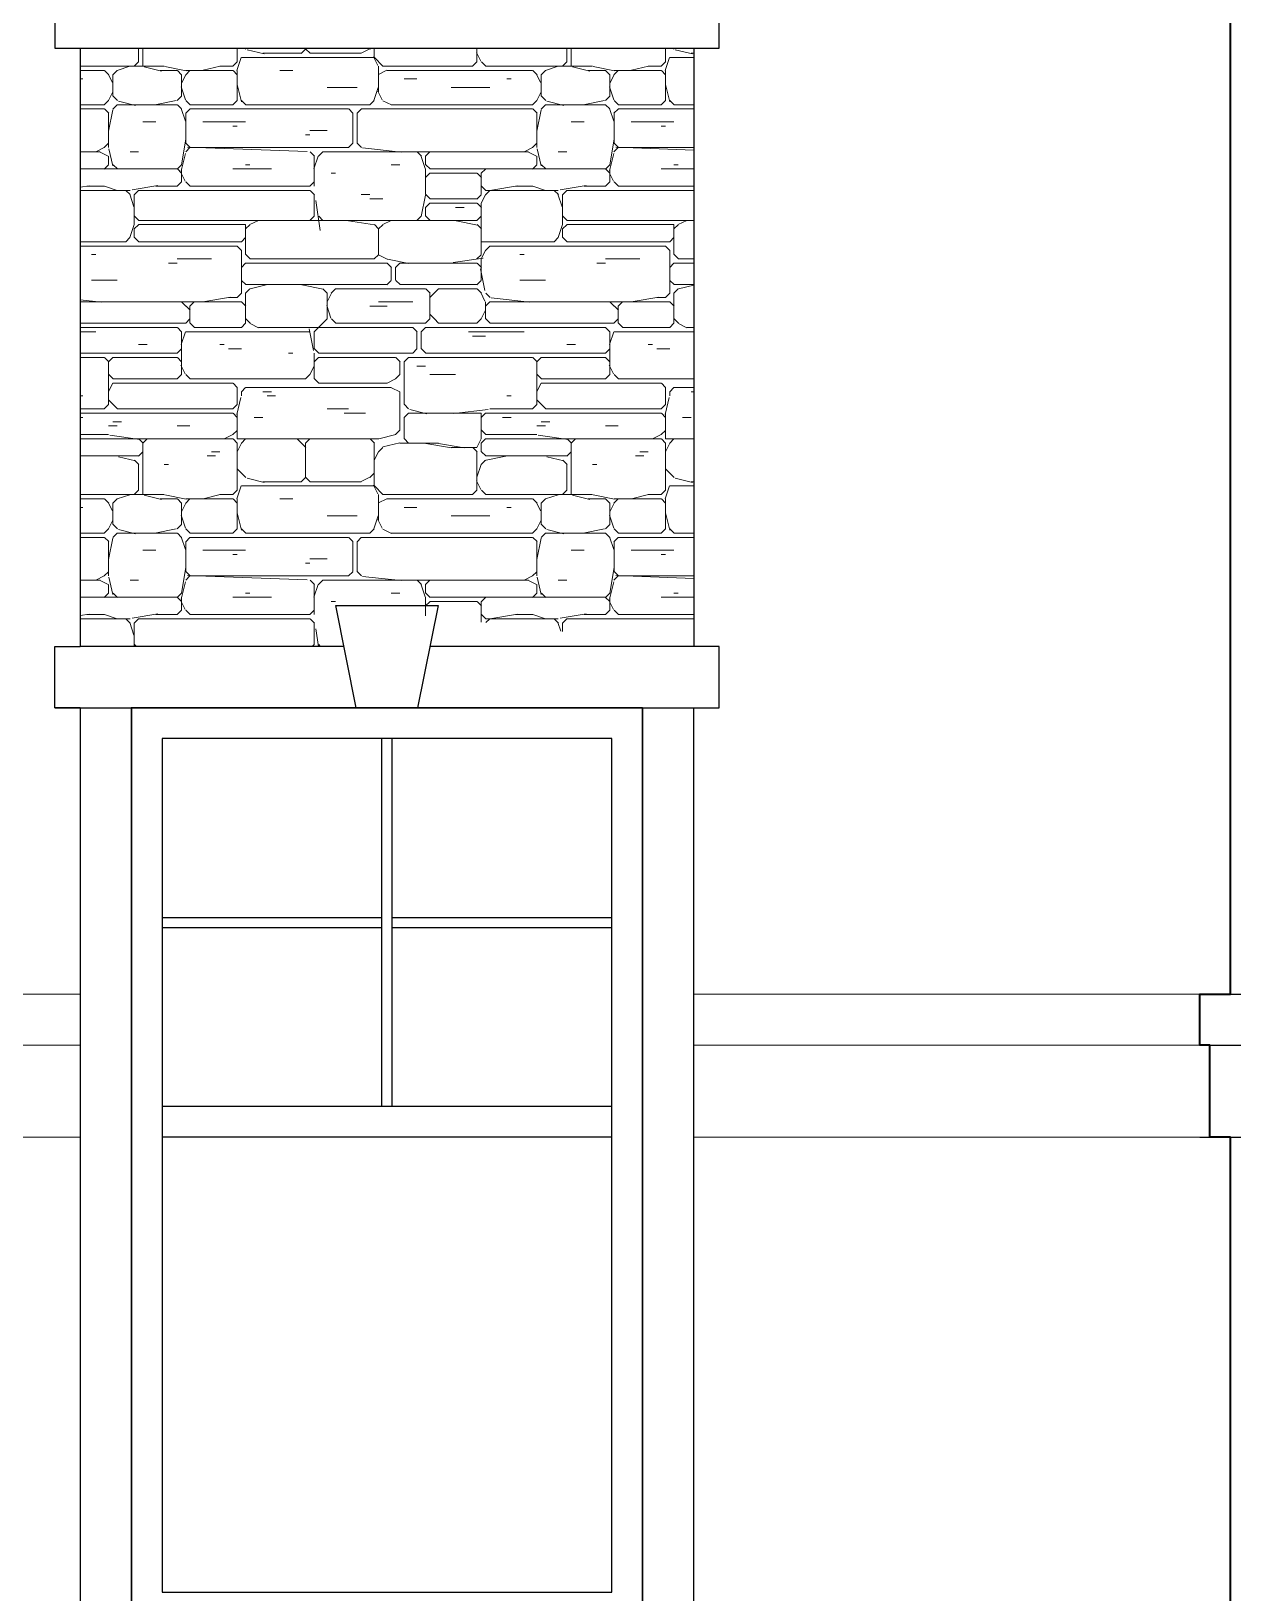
# Model space of a CAD drawing. Extents: x -12289450 to -10763036, y -7834513 to -6150123.
# Drawn here: x -11258750 to -11257433, y -7793881 to -7792170 of the extents above; entities that cross this region are included whole.
import ezdxf

# ---------------------------------------------------------------- set-up
doc = ezdxf.new("R2010")
doc.units = 0
doc.header["$LTSCALE"] = 25
for name, color, linetype, lineweight in [('RAZMER', 7, 'Continuous', 9), ('Двери демонтаж', 15, 'Continuous', 9), ('СТЕНЫ', 5, 'Continuous', 40)]:
    doc.layers.add(name, color=color, linetype=linetype, lineweight=lineweight)

msp = doc.modelspace()

# ---------------------------------------------------------------- hatches: boundary and pattern name
at = {"layer": 'RAZMER', "lineweight": 9, "ltscale": 4}
h = msp.add_hatch(dxfattribs=at)
h.set_pattern_fill('DSLSTN', color=251, scale=168, style=0, pattern_type=2)
h.set_pattern_definition([(180, (-4780689.96, -3836744.3), (-6e-14, -469.224), [103.22928, -365.99472]), (0, (-4781145.1, -3836763.07), (0, 469.224), [60.99912, -408.22488]), (0, (-4781084.1, -3836786.54), (0, 469.224), [32.84568, -436.37832]), (315, (-4781088.8, -3836781.84), (469.22399, -1e-13), [6.635831, -656.947116]), (270, (-4781088.8, -3836777.15), (469.224, -9e-14), [4.69224, -464.53176]), (270, (-4781088.8, -3836767.77), (469.224, -9e-14), [9.38448, -459.83952]), (225, (-4781084.1, -3836763.07), (-7e-14, -469.22399), [6.635831, -656.947116]), (180, (-4780952.7, -3836763.07), (-6e-14, -469.224), [131.38272, -337.84128]), (135, (-4780948.03, -3836767.77), (-469.22399, 4e-14), [6.635831, -656.947116]), (90, (-4780948.03, -3836772.46), (-469.224, 3e-14), [4.69224, -464.53176]), (180, (-4780952.7, -3836495.6), (-6e-14, -469.224), [197.07408, -272.14992]), (180, (-4780994.95, -3836589.46), (-6e-14, -469.224), [89.15256, -380.07144]), (180, (-4780887.03, -3836378.3), (-6e-14, -469.224), [192.38184, -276.84216]), (225, (-4780811.96, -3836631.7), (-7e-14, -469.22399), [6.635831, -656.947116]), (315, (-4780811.96, -3836631.7), (469.22399, -1e-13), [6.635831, -656.947116]), (45, (-4780943.34, -3836462.77), (4e-14, 469.22399), [6.635831, -656.947116]), (0, (-4781079.4, -3836462.77), (0, 469.224), [136.07496, -333.14904]), (135, (-4780797.88, -3836528.46), (-469.22399, 4e-14), [6.635831, -656.947116]), (180, (-4780722.8, -3836528.46), (-6e-14, -469.224), [75.07584, -394.14816]), (225, (-4780877.65, -3836533.15), (-7e-14, -469.22399), [6.635831, -656.947116]), (180, (-4780718.1, -3836533.15), (-6e-14, -469.224), [159.53616, -309.68784]), (0, (-4781116.95, -3836805.3), (0, 469.224), [9.38448, -459.83952]), (0, (-4781060.64, -3836542.54), (0, 469.224), [4.69224, -464.53176]), (0, (-4781145.1, -3836519.1), (0, 469.224), [28.15344, -441.07056]), (0, (-4781159.2, -3836509.7), (0, 469.224), [9.38448, -459.83952]), (0, (-4780741.57, -3836444), (0, 469.224), [18.76896, -450.45504]), (0, (-4780732.2, -3836439.3), (0, 469.224), [37.53792, -431.68608]), (0, (-4781060.64, -3836664.54), (0, 469.224), [4.69224, -464.53176]), (0, (-4781121.64, -3836673.9), (0, 469.224), [42.23016, -426.99384]), (0, (-4781173.26, -3836664.54), (0, 469.224), [14.07672, -455.14728]), (0, (-4780750.96, -3836791.23), (0, 469.224), [9.38448, -459.83952]), (0, (-4780741.57, -3836795.9), (0, 469.224), [14.07672, -455.14728]), (0, (-4780783.8, -3836767.77), (0, 469.224), [4.69224, -464.53176]), (0, (-4780718.1, -3836758.4), (0, 469.224), [9.38448, -459.83952]), (0, (-4781004.34, -3836744.3), (0, 469.224), [9.38448, -459.83952]), (0, (-4780990.26, -3836711.46), (0, 469.224), [14.07672, -455.14728]), (0, (-4780877.65, -3836758.4), (0, 469.224), [4.69224, -464.53176]), (0, (-4780891.7, -3836763.07), (0, 469.224), [42.23016, -426.99384]), (0, (-4780811.96, -3836725.54), (0, 469.224), [4.69224, -464.53176]), (0, (-4780807.26, -3836720.84), (0, 469.224), [18.76896, -450.45504]), (0, (-4780891.7, -3836716.15), (0, 469.224), [4.69224, -464.53176]), (0, (-4780924.57, -3836711.46), (0, 469.224), [46.9224, -422.3016]), (0, (-4780788.5, -3836673.9), (0, 469.224), [32.84568, -436.37832]), (0, (-4780840.1, -3836655.15), (0, 469.224), [14.07672, -455.14728]), (0, (-4780966.8, -3836617.6), (0, 469.224), [4.69224, -464.53176]), (0, (-4780919.9, -3836608.23), (0, 469.224), [9.38448, -459.83952]), (0, (-4780915.2, -3836603.54), (0, 469.224), [9.38448, -459.83952]), (0, (-4781046.57, -3836387.7), (0, 469.224), [4.69224, -464.53176]), (0, (-4781046.57, -3836415.85), (0, 469.224), [28.15344, -441.07056]), (0, (-4780962.1, -3836397.1), (0, 469.224), [9.38448, -459.83952]), (0, (-4780952.7, -3836392.4), (0, 469.224), [37.53792, -431.68608]), (0, (-4780994.95, -3836486.23), (0, 469.224), [9.38448, -459.83952]), (0, (-4781098.2, -3836476.85), (0, 469.224), [14.07672, -455.14728]), (0, (-4781102.87, -3836472.16), (0, 469.224), [60.99912, -408.22488]), (0, (-4780830.72, -3836495.6), (0, 469.224), [4.69224, -464.53176]), (0, (-4780905.8, -3836486.23), (0, 469.224), [4.69224, -464.53176]), (0, (-4780896.4, -3836490.92), (0, 469.224), [14.07672, -455.14728]), (0, (-4780769.73, -3836561.3), (0, 469.224), [23.4612, -445.7628]), (0, (-4780788.5, -3836556.6), (0, 469.224), [23.4612, -445.7628]), (0, (-4780868.26, -3836566), (0, 469.224), [9.38448, -459.83952]), (0, (-4780854.2, -3836542.54), (0, 469.224), [9.38448, -459.83952]), (0, (-4780858.9, -3836537.85), (0, 469.224), [9.38448, -459.83952]), (0, (-4780952.7, -3836575.4), (0, 469.224), [14.07672, -455.14728]), (0, (-4781023.1, -3836570.7), (0, 469.224), [9.38448, -459.83952]), (0, (-4781027.8, -3836575.4), (0, 469.224), [9.38448, -459.83952]), (0, (-4781065.34, -3836566), (0, 469.224), [9.38448, -459.83952]), (270, (-4781088.8, -3836331.4), (469.224, -9e-14), [42.23016, -426.99384]), (243.43495, (-4781084.1, -3836322), (1.7e-05, -469.2239954), [10.492168, -1038.72458]), (251.56505, (-4780999.64, -3836354.85), (-3.8e-06, -469.2239928), [14.838167, -1468.978392]), (270, (-4780999.64, -3836336.1), (469.224, -9e-14), [18.76896, -450.45504]), (288.43495, (-4781004.34, -3836322), (469.224025, -938.4479968), [14.838167, -1468.978392]), (333.43495, (-4781196.72, -3836688), (469.2239954, 1.7e-05), [10.492168, -1038.72458]), (296.56505, (-4781201.41, -3836678.61), (469.224001, -469.22402), [10.492168, -1038.72458]), (270, (-4781201.4, -3836659.84), (469.224, -9e-14), [18.76896, -450.45504]), (206.56505, (-4781192.03, -3836655.15), (-469.22402, -469.224001), [10.492168, -1038.72458]), (26.565051, (-4781196.72, -3836354.85), (469.224012, 469.224009), [10.492168, -1038.72458]), (348.69007, (-4781192.03, -3836392.39), (469.2239957, 2.19e-05), [23.925826, -2368.656528]), (333.43495, (-4781201.41, -3836387.7), (469.2239954, 1.7e-05), [10.492168, -1038.72458]), (270, (-4781201.4, -3836359.54), (469.224, -9e-14), [28.15344, -441.07056]), (225, (-4781196.72, -3836354.85), (-7e-14, -469.22399), [6.635831, -656.947116]), (0, (-4781196.7, -3836650.46), (0, 469.224), [98.53704, -370.68696]), (315, (-4781206.1, -3836641.08), (469.22399, -1e-13), [13.271658, -650.311284]), (270, (-4781206.1, -3836612.9), (469.224, -9e-14), [28.15344, -441.07056]), (243.43495, (-4781201.41, -3836603.54), (1.7e-05, -469.2239954), [10.492168, -1038.72458]), (225, (-4781196.72, -3836598.85), (-7e-14, -469.22399), [6.635831, -656.947116]), (194.03624, (-4781177.95, -3836594.15), (-1407.6720428, -469.22392), [19.346603, -1915.313568]), (0, (-4780994.95, -3836589.46), (0, 469.224), [9.38448, -459.83952]), (0, (-4781121.64, -3836795.9), (0, 469.224), [23.4612, -445.7628]), (0, (-4781145.1, -3836800.6), (0, 469.224), [51.61464, -417.60936]), (45, (-4781145.1, -3836434.62), (4e-14, 469.22399), [13.271658, -650.311284]), (90, (-4781145.1, -3836453.4), (-469.224, 3e-14), [18.76896, -450.45504]), (135, (-4781140.4, -3836458.08), (-469.22399, 4e-14), [6.635831, -656.947116]), (116.56505, (-4781084.1, -3836439.3), (-469.224001, 469.22402), [10.492168, -1038.72458]), (90, (-4781084.1, -3836448.7), (-469.224, 3e-14), [9.38448, -459.83952]), (63.434949, (-4781088.8, -3836458.08), (-9e-06, 469.2239954), [10.492168, -1038.72458]), (288.43495, (-4780788.5, -3836444), (469.224025, -938.4479968), [14.838167, -1468.978392]), (270, (-4780788.5, -3836439.3), (469.224, -9e-14), [4.69224, -464.53176]), (243.43495, (-4780783.8, -3836429.92), (1.7e-05, -469.2239954), [10.492168, -1038.72458]), (251.56505, (-4780732.19, -3836673.92), (-3.8e-06, -469.2239928), [14.838167, -1468.978392]), (270, (-4780732.2, -3836650.46), (469.224, -9e-14), [23.4612, -445.7628]), (296.56505, (-4780736.88, -3836641.08), (469.224001, -469.22402), [10.492168, -1038.72458]), (288.43495, (-4780948.03, -3836673.92), (469.224025, -938.4479968), [14.838167, -1468.978392]), (270, (-4780948.03, -3836669.23), (469.224, -9e-14), [4.69224, -464.53176]), (243.43495, (-4780943.34, -3836659.84), (1.7e-05, -469.2239954), [10.492168, -1038.72458]), (243.43495, (-4781023.1, -3836678.61), (1.7e-05, -469.2239954), [10.492168, -1038.72458]), (270, (-4781023.1, -3836669.23), (469.224, -9e-14), [9.38448, -459.83952]), (296.56505, (-4781027.8, -3836659.84), (469.224001, -469.22402), [10.492168, -1038.72458]), (315, (-4780948.03, -3836439.3), (469.22399, -1e-13), [13.271658, -650.311284]), (63.434949, (-4781027.8, -3836537.85), (-9e-06, 469.2239954), [10.492168, -1038.72458]), (90, (-4781027.8, -3836547.23), (-469.224, 3e-14), [9.38448, -459.83952]), (135, (-4781018.4, -3836556.6), (-469.22399, 4e-14), [13.271658, -650.311284]), (90, (-4780708.73, -3836580.1), (-469.224, 3e-14), [42.23016, -426.99384]), (45, (-4780713.42, -3836584.77), (4e-14, 469.22399), [6.635831, -656.947116]), (270, (-4780736.9, -3836594.15), (469.224, -9e-14), [32.84568, -436.37832]), (270, (-4780811.96, -3836594.15), (469.224, -9e-14), [37.53792, -431.68608]), (108.43495, (-4780680.57, -3836763.07), (-469.224025, 938.4479968), [14.838167, -1468.978392]), (90, (-4780680.57, -3836791.23), (-469.224, 3e-14), [28.15344, -441.07056]), (78.690068, (-4780685.265, -3836814.69), (-5.5e-06, 469.2239957), [23.925826, -2368.656528]), (278.1301, (-4780802.57, -3836781.84), (469.22387533, -2815.34394203), [33.179148, -3284.735664]), (270, (-4780802.57, -3836763.07), (469.224, -9e-14), [18.76896, -450.45504]), (251.56505, (-4780797.88, -3836749), (-3.8e-06, -469.2239928), [14.838167, -1468.978392]), (333.43495, (-4781037.18, -3836744.3), (469.2239954, 1.7e-05), [10.492168, -1038.72458]), (180, (-4781032.5, -3836763.07), (-6e-14, -469.224), [32.84568, -436.37832]), (0, (-4781084.1, -3836561.3), (0, 469.224), [192.38184, -276.84216]), (180, (-4781004.34, -3836786.54), (-6e-14, -469.224), [46.9224, -422.3016]), (189.46232, (-4780976.18, -3836781.84), (-2346.119932, -469.2238967), [28.541784, -2825.636352]), (180, (-4780952.7, -3836781.84), (-6e-14, -469.224), [23.4612, -445.7628]), (0, (-4780990.26, -3836763.07), (0, 469.224), [14.07672, -455.14728]), (0, (-4781055.95, -3836763.07), (0, 469.224), [14.07672, -455.14728]), (180, (-4781135.7, -3836594.15), (-6e-14, -469.224), [42.23016, -426.99384]), (90, (-4781088.8, -3836589.46), (-469.224, 3e-14), [28.15344, -441.07056]), (63.434949, (-4781093.5, -3836598.85), (-9e-06, 469.2239954), [10.492168, -1038.72458]), (0, (-4781107.57, -3836598.85), (0, 469.224), [14.07672, -455.14728]), (350.53768, (-4781135.72, -3836594.15), (469.2239954, 2.03e-05), [28.541784, -2825.636352]), (0, (-4781121.64, -3836598.85), (0, 469.224), [23.4612, -445.7628]), (350.53768, (-4781149.8, -3836594.15), (469.2239954, 2.03e-05), [28.541784, -2825.636352]), (350.53768, (-4780765.03, -3836350.16), (469.2239954, 2.03e-05), [28.541784, -2825.636352]), (0, (-4780863.57, -3836350.16), (0, 469.224), [98.53704, -370.68696]), (26.565051, (-4780872.95, -3836354.85), (469.224012, 469.224009), [10.492168, -1038.72458]), (0, (-4780994.95, -3836354.85), (0, 469.224), [117.306, -351.918]), (0, (-4781018.4, -3836317.3), (0, 469.224), [9.38448, -459.83952]), (341.56505, (-4781032.49, -3836312.62), (469.2239928, -3.8e-06), [14.838167, -1468.978392]), (0, (-4781051.26, -3836312.6), (0, 469.224), [18.76896, -450.45504]), (9.4623222, (-4781079.41, -3836317.31), (2346.119914, 469.2239868), [28.541784, -2825.636352]), (348.69007, (-4781116.95, -3836350.16), (469.2239957, 2.19e-05), [23.925826, -2368.656528]), (0, (-4781187.33, -3836350.16), (0, 469.224), [70.3836, -398.8404]), (8.1301023, (-4781126.335, -3836397.08), (2815.3439232, 469.22398835), [33.179148, -3284.735664]), (0, (-4781168.57, -3836397.1), (0, 469.224), [42.23016, -426.99384]), (281.30993, (-4781088.8, -3836406.46), (469.2239304, -1876.8960738), [23.925826, -2368.656528]), (270, (-4781088.8, -3836392.4), (469.224, -9e-14), [14.07672, -455.14728]), (243.43495, (-4781084.1, -3836383), (1.7e-05, -469.2239954), [10.492168, -1038.72458]), (0, (-4780933.95, -3836373.6), (0, 469.224), [28.15344, -441.07056]), (0, (-4781051.26, -3836373.6), (0, 469.224), [23.4612, -445.7628]), (0, (-4780896.4, -3836434.6), (0, 469.224), [9.38448, -459.83952]), (9.4623222, (-4780924.57, -3836439.31), (2346.119914, 469.2239868), [28.541784, -2825.636352]), (0, (-4781037.2, -3836439.3), (0, 469.224), [112.61376, -356.61024]), (0, (-4781037.2, -3836439.3), (0, 469.224), [32.84568, -436.37832]), (353.65981, (-4781079.413, -3836434.617), (469.2239883, 1.69e-05), [42.49004, -4206.514032]), (180, (-4780722.8, -3836420.54), (-6e-14, -469.224), [154.84392, -314.38008]), (0, (-4780877.65, -3836397.1), (0, 469.224), [154.84392, -314.38008]), (0, (-4780797.9, -3836495.6), (0, 469.224), [103.22928, -365.99472]), (0, (-4780797.9, -3836467.46), (0, 469.224), [103.22928, -365.99472]), (0, (-4780863.57, -3836467.46), (0, 469.224), [65.69136, -403.53264]), (333.43495, (-4780872.95, -3836462.77), (469.2239954, 1.7e-05), [10.492168, -1038.72458]), (348.69007, (-4780816.65, -3836420.54), (469.2239957, 2.19e-05), [23.925826, -2368.656528]), (14.036243, (-4780872.95, -3836425.23), (1407.6720182, 469.2239937), [19.346603, -1915.313568]), (180, (-4781027.8, -3836584.77), (-6e-14, -469.224), [37.53792, -431.68608]), (0, (-4781149.8, -3836467.46), (0, 469.224), [197.07408, -272.14992]), (0, (-4781004.34, -3836500.3), (0, 469.224), [28.15344, -441.07056]), (0, (-4781079.4, -3836556.6), (0, 469.224), [46.9224, -422.3016]), (165.96376, (-4781149.8, -3836561.31), (-469.2239836, -3.41e-05), [19.346603, -1915.313568]), (180, (-4781116.95, -3836561.3), (-6e-14, -469.224), [32.84568, -436.37832]), (187.12502, (-4781079.413, -3836556.615), (-3284.56800684, -469.22421158), [37.83005, -3745.174776]), (0, (-4781168.57, -3836500.3), (0, 469.224), [136.07496, -333.14904]), (0, (-4780994.95, -3836819.4), (0, 469.224), [187.6896, -281.5344]), (0, (-4780849.5, -3836781.84), (0, 469.224), [23.4612, -445.7628]), (0, (-4780994.95, -3836786.54), (0, 469.224), [187.6896, -281.5344]), (296.56505, (-4780948.03, -3836767.77), (469.224001, -469.22402), [10.492168, -1038.72458]), (270, (-4780948.03, -3836763.07), (469.224, -9e-14), [4.69224, -464.53176]), (255.96376, (-4780943.34, -3836744.3), (3.41e-05, -469.2239836), [19.346603, -1915.313568]), (0, (-4780938.65, -3836739.6), (0, 469.224), [173.61288, -295.61112]), (284.03624, (-4780887.03, -3836669.23), (469.22392, -1407.6720428), [19.346603, -1915.313568]), (270, (-4780887.03, -3836655.15), (469.224, -9e-14), [14.07672, -455.14728]), (251.56505, (-4780882.34, -3836641.08), (-3.8e-06, -469.2239928), [14.838167, -1468.978392]), (0, (-4780938.65, -3836697.4), (0, 469.224), [173.61288, -295.61112]), (180, (-4780750.96, -3836636.4), (-6e-14, -469.224), [56.30688, -412.91712]), (206.56505, (-4780741.57, -3836631.7), (-469.22402, -469.224001), [10.492168, -1038.72458]), (315, (-4780887.03, -3836622.3), (469.22399, -1e-13), [6.635831, -656.947116]), (270, (-4780887.03, -3836612.9), (469.224, -9e-14), [9.38448, -459.83952]), (243.43495, (-4780882.34, -3836594.15), (1.7e-05, -469.2239954), [10.492168, -1038.72458]), (135, (-4780811.96, -3836598.85), (-469.22399, 4e-14), [13.271658, -650.311284]), (165.96376, (-4780858.88, -3836636.38), (-469.2239836, -3.41e-05), [19.346603, -1915.313568]), (180, (-4780816.65, -3836636.4), (-6e-14, -469.224), [42.23016, -426.99384]), (0, (-4780882.34, -3836641.08), (0, 469.224), [145.45944, -323.76456]), (26.565051, (-4781041.88, -3836744.3), (469.224012, 469.224009), [10.492168, -1038.72458]), (0, (-4781060.64, -3836744.3), (0, 469.224), [18.76896, -450.45504]), (0, (-4781177.95, -3836744.3), (0, 469.224), [46.9224, -422.3016]), (353.65981, (-4781220.18, -3836739.613), (469.2239883, 1.69e-05), [42.49004, -4206.514032]), (0, (-4781220.2, -3836697.4), (0, 469.224), [187.6896, -281.5344]), (0, (-4781187.33, -3836692.7), (0, 469.224), [154.84392, -314.38008]), (0, (-4781192.03, -3836655.15), (0, 469.224), [159.53616, -309.68784]), (260.53768, (-4780943.34, -3836730.23), (2.03e-05, -469.2239954), [28.541784, -2825.636352]), (270, (-4780943.34, -3836711.46), (469.224, -9e-14), [18.76896, -450.45504]), (288.43495, (-4780948.03, -3836697.38), (469.224025, -938.4479968), [14.838167, -1468.978392]), (284.03624, (-4781027.8, -3836739.61), (469.22392, -1407.6720428), [19.346603, -1915.313568]), (270, (-4781027.8, -3836720.84), (469.224, -9e-14), [18.76896, -450.45504]), (258.69007, (-4781023.11, -3836697.38), (2.19e-05, -469.2239957), [23.925826, -2368.656528]), (45, (-4780952.72, -3836688), (4e-14, 469.22399), [6.635831, -656.947116]), (11.309932, (-4780976.18, -3836692.69), (1876.8960574, 469.223996), [23.925826, -2368.656528]), (0, (-4780999.64, -3836692.7), (0, 469.224), [23.4612, -445.7628]), (345.96376, (-4781018.41, -3836688), (469.2239836, 3.41e-05), [19.346603, -1915.313568]), (198.43495, (-4781004.34, -3836650.46), (-938.4479968, -469.224025), [14.838167, -1468.978392]), (180, (-4780990.26, -3836650.46), (-6e-14, -469.224), [14.07672, -455.14728]), (165.96376, (-4780971.49, -3836655.15), (-469.2239836, -3.41e-05), [19.346603, -1915.313568]), (180, (-4780952.7, -3836655.15), (-6e-14, -469.224), [18.76896, -450.45504]), (0, (-4781004.34, -3836650.46), (0, 469.224), [4.69224, -464.53176]), (0, (-4781084.1, -3836650.46), (0, 469.224), [84.46032, -384.76368]), (345.96376, (-4781018.41, -3836608.23), (469.2239836, 3.41e-05), [19.346603, -1915.313568]), (0, (-4781060.64, -3836608.23), (0, 469.224), [42.23016, -426.99384]), (11.309932, (-4781084.105, -3836612.92), (1876.8960574, 469.223996), [23.925826, -2368.656528]), (296.56505, (-4781093.5, -3836636.38), (469.224001, -469.22402), [10.492168, -1038.72458]), (270, (-4781093.5, -3836631.7), (469.224, -9e-14), [4.69224, -464.53176]), (251.56505, (-4781088.8, -3836617.61), (-3.8e-06, -469.2239928), [14.838167, -1468.978392]), (270, (-4780990.26, -3836594.15), (469.224, -9e-14), [56.30688, -412.91712]), (351.8699, (-4781027.8, -3836584.77), (469.22399433, 2.213e-05), [33.179148, -3284.735664]), (0, (-4781051.26, -3836584.77), (0, 469.224), [23.4612, -445.7628]), (0, (-4780905.8, -3836650.46), (0, 469.224), [14.07672, -455.14728]), (14.036243, (-4780924.57, -3836655.15), (1407.6720182, 469.2239937), [19.346603, -1915.313568]), (0, (-4780943.34, -3836655.15), (0, 469.224), [18.76896, -450.45504]), (348.69007, (-4780966.8, -3836650.46), (469.2239957, 2.19e-05), [23.925826, -2368.656528]), (0, (-4780990.26, -3836650.46), (0, 469.224), [23.4612, -445.7628]), (180, (-4780891.7, -3836589.46), (-6e-14, -469.224), [93.8448, -375.3792]), (14.036243, (-4780732.19, -3836589.46), (1407.6720182, 469.2239937), [19.346603, -1915.313568]), (0, (-4780849.5, -3836589.46), (0, 469.224), [117.306, -351.918]), (243.43495, (-4780802.57, -3836509.7), (1.7e-05, -469.2239954), [10.492168, -1038.72458]), (270, (-4780802.57, -3836495.6), (469.224, -9e-14), [14.07672, -455.14728]), (281.30993, (-4780807.26, -3836472.155), (469.2239304, -1876.8960738), [23.925826, -2368.656528]), (296.56505, (-4780948.03, -3836509.7), (469.224001, -469.22402), [10.492168, -1038.72458]), (270, (-4780948.03, -3836486.23), (469.224, -9e-14), [23.4612, -445.7628]), (251.56505, (-4780943.34, -3836472.16), (-3.8e-06, -469.2239928), [14.838167, -1468.978392]), (0, (-4780943.34, -3836472.16), (0, 469.224), [136.07496, -333.14904]), (0, (-4780938.65, -3836523.77), (0, 469.224), [126.69048, -342.53352]), (26.565051, (-4780722.8, -3836528.46), (469.224012, 469.224009), [10.492168, -1038.72458]), (333.43495, (-4780718.1, -3836533.15), (469.2239954, 1.7e-05), [10.492168, -1038.72458]), (90, (-4780882.34, -3836542.54), (-469.224, 3e-14), [4.69224, -464.53176]), (75.963757, (-4780887.03, -3836561.31), (-9.5e-06, 469.2239836), [19.346603, -1915.313568]), (90, (-4780887.03, -3836589.46), (-469.224, 3e-14), [28.15344, -441.07056]), (0, (-4781023.1, -3836528.46), (0, 469.224), [131.38272, -337.84128]), (0, (-4781004.34, -3836523.77), (0, 469.224), [23.4612, -445.7628]), (180, (-4780952.7, -3836523.77), (-6e-14, -469.224), [70.3836, -398.8404]), (225, (-4780948.03, -3836519.08), (-7e-14, -469.22399), [6.635831, -656.947116]), (270, (-4780948.03, -3836505), (469.224, -9e-14), [14.07672, -455.14728]), (315, (-4780952.72, -3836500.3), (469.22399, -1e-13), [6.635831, -656.947116]), (0, (-4781023.1, -3836500.3), (0, 469.224), [70.3836, -398.8404]), (45, (-4781027.8, -3836505), (4e-14, 469.22399), [6.635831, -656.947116]), (90, (-4781027.8, -3836519.1), (-469.224, 3e-14), [14.07672, -455.14728]), (135, (-4781023.1, -3836523.77), (-469.22399, 4e-14), [6.635831, -656.947116]), (26.565051, (-4780901.1, -3836589.46), (469.224012, 469.224009), [10.492168, -1038.72458]), (0, (-4780924.57, -3836589.46), (0, 469.224), [23.4612, -445.7628]), (0, (-4781084.1, -3836584.77), (0, 469.224), [18.76896, -450.45504]), (180, (-4780891.7, -3836556.6), (-6e-14, -469.224), [126.69048, -342.53352]), (180, (-4780713.4, -3836500.3), (-6e-14, -469.224), [84.46032, -384.76368]), (225, (-4780948.03, -3836777.15), (-7e-14, -469.22399), [6.635831, -656.947116]), (45, (-4781093.5, -3836795.92), (4e-14, 469.22399), [6.635831, -656.947116]), (315, (-4781093.5, -3836767.77), (469.22399, -1e-13), [6.635831, -656.947116]), (45, (-4781149.8, -3836772.46), (4e-14, 469.22399), [6.635831, -656.947116]), (315, (-4781149.8, -3836791.23), (469.22399, -1e-13), [6.635831, -656.947116]), (45, (-4781149.8, -3836805.3), (4e-14, 469.22399), [6.635831, -656.947116]), (315, (-4781149.8, -3836814.7), (469.22399, -1e-13), [6.635831, -656.947116]), (225, (-4781088.8, -3836814.7), (-7e-14, -469.22399), [6.635831, -656.947116]), (315, (-4781093.5, -3836800.6), (469.22399, -1e-13), [6.635831, -656.947116]), (315, (-4780999.64, -3836814.7), (469.22399, -1e-13), [6.635831, -656.947116]), (45, (-4780999.64, -3836791.23), (4e-14, 469.22399), [6.635831, -656.947116]), (225, (-4780685.26, -3836814.7), (-7e-14, -469.22399), [6.635831, -656.947116]), (315, (-4780689.96, -3836744.3), (469.22399, -1e-13), [6.635831, -656.947116]), (45, (-4780797.88, -3836749), (4e-14, 469.22399), [6.635831, -656.947116]), (315, (-4780797.88, -3836814.7), (469.22399, -1e-13), [6.635831, -656.947116]), (225, (-4780802.57, -3836814.7), (-7e-14, -469.22399), [6.635831, -656.947116]), (315, (-4780807.26, -3836786.54), (469.22399, -1e-13), [6.635831, -656.947116]), (225, (-4780802.57, -3836777.15), (-7e-14, -469.22399), [6.635831, -656.947116]), (315, (-4780807.26, -3836744.3), (469.22399, -1e-13), [6.635831, -656.947116]), (315, (-4780943.34, -3836777.15), (469.22399, -1e-13), [6.635831, -656.947116]), (45, (-4780943.34, -3836744.3), (4e-14, 469.22399), [6.635831, -656.947116]), (45, (-4780952.72, -3836763.07), (4e-14, 469.22399), [6.635831, -656.947116]), (315, (-4781023.1, -3836758.38), (469.22399, -1e-13), [6.635831, -656.947116]), (225, (-4781027.8, -3836758.38), (-7e-14, -469.22399), [6.635831, -656.947116]), (315, (-4781149.8, -3836758.38), (469.22399, -1e-13), [6.635831, -656.947116]), (45, (-4781149.8, -3836749), (4e-14, 469.22399), [6.635831, -656.947116]), (135, (-4780938.65, -3836739.6), (-469.22399, 4e-14), [6.635831, -656.947116]), (225, (-4780760.34, -3836734.92), (-7e-14, -469.22399), [6.635831, -656.947116]), (315, (-4780765.03, -3836697.38), (469.22399, -1e-13), [6.635831, -656.947116]), (45, (-4780943.34, -3836702.07), (4e-14, 469.22399), [6.635831, -656.947116]), (315, (-4780952.72, -3836692.7), (469.22399, -1e-13), [6.635831, -656.947116]), (315, (-4780952.72, -3836655.15), (469.22399, -1e-13), [6.635831, -656.947116]), (45, (-4781023.1, -3836659.84), (4e-14, 469.22399), [6.635831, -656.947116]), (315, (-4781023.1, -3836683.3), (469.22399, -1e-13), [6.635831, -656.947116]), (45, (-4781023.1, -3836697.38), (4e-14, 469.22399), [6.635831, -656.947116]), (225, (-4781027.8, -3836734.92), (-7e-14, -469.22399), [6.635831, -656.947116]), (315, (-4781224.87, -3836734.92), (469.22399, -1e-13), [6.635831, -656.947116]), (225, (-4781220.18, -3836697.38), (-7e-14, -469.22399), [6.635831, -656.947116]), (315, (-4781032.5, -3836697.38), (469.22399, -1e-13), [6.635831, -656.947116]), (225, (-4781027.8, -3836688), (-7e-14, -469.22399), [6.635831, -656.947116]), (315, (-4781032.5, -3836655.15), (469.22399, -1e-13), [6.635831, -656.947116]), (225, (-4781093.5, -3836645.77), (-7e-14, -469.22399), [6.635831, -656.947116]), (315, (-4781098.18, -3836598.85), (469.22399, -1e-13), [6.635831, -656.947116]), (45, (-4781173.26, -3836566), (4e-14, 469.22399), [6.635831, -656.947116]), (315, (-4781173.26, -3836589.46), (469.22399, -1e-13), [6.635831, -656.947116]), (45, (-4780990.26, -3836594.15), (4e-14, 469.22399), [6.635831, -656.947116]), (45, (-4780999.64, -3836650.46), (4e-14, 469.22399), [6.635831, -656.947116]), (315, (-4781088.8, -3836645.77), (469.22399, -1e-13), [6.635831, -656.947116]), (45, (-4781088.8, -3836617.6), (4e-14, 469.22399), [6.635831, -656.947116]), (315, (-4780999.64, -3836612.92), (469.22399, -1e-13), [6.635831, -656.947116]), (225, (-4780990.26, -3836603.54), (-7e-14, -469.22399), [6.635831, -656.947116]), (315, (-4780994.95, -3836589.46), (469.22399, -1e-13), [6.635831, -656.947116]), (315, (-4781088.8, -3836603.54), (469.22399, -1e-13), [6.635831, -656.947116]), (45, (-4781088.8, -3836594.15), (4e-14, 469.22399), [6.635831, -656.947116]), (315, (-4781088.8, -3836580.08), (469.22399, -1e-13), [6.635831, -656.947116]), (45, (-4781088.8, -3836566), (4e-14, 469.22399), [6.635831, -656.947116]), (315, (-4780891.72, -3836561.3), (469.22399, -1e-13), [6.635831, -656.947116]), (225, (-4780887.03, -3836580.08), (-7e-14, -469.22399), [6.635831, -656.947116]), (315, (-4780891.72, -3836589.46), (469.22399, -1e-13), [6.635831, -656.947116]), (45, (-4780891.72, -3836650.46), (4e-14, 469.22399), [6.635831, -656.947116]), (45, (-4780891.72, -3836692.7), (4e-14, 469.22399), [6.635831, -656.947116]), (315, (-4780943.34, -3836688), (469.22399, -1e-13), [6.635831, -656.947116]), (45, (-4780943.34, -3836659.84), (4e-14, 469.22399), [6.635831, -656.947116]), (315, (-4780891.72, -3836655.15), (469.22399, -1e-13), [6.635831, -656.947116]), (135, (-4780877.65, -3836692.7), (-469.22399, 4e-14), [6.635831, -656.947116]), (225, (-4780736.88, -3836688), (-7e-14, -469.22399), [6.635831, -656.947116]), (315, (-4780882.34, -3836627), (469.22399, -1e-13), [6.635831, -656.947116]), (45, (-4780882.34, -3836594.15), (4e-14, 469.22399), [6.635831, -656.947116]), (45, (-4780741.57, -3836631.7), (4e-14, 469.22399), [6.635831, -656.947116]), (45, (-4780811.96, -3836594.15), (4e-14, 469.22399), [6.635831, -656.947116]), (315, (-4780741.57, -3836589.46), (469.22399, -1e-13), [6.635831, -656.947116]), (135, (-4780708.73, -3836505), (-469.22399, 4e-14), [6.635831, -656.947116]), (45, (-4780713.42, -3836523.77), (4e-14, 469.22399), [6.635831, -656.947116]), (225, (-4780887.03, -3836551.92), (-7e-14, -469.22399), [6.635831, -656.947116]), (315, (-4780891.72, -3836528.46), (469.22399, -1e-13), [6.635831, -656.947116]), (135, (-4780689.96, -3836472.16), (-469.22399, 4e-14), [6.635831, -656.947116]), (45, (-4780694.65, -3836495.6), (4e-14, 469.22399), [6.635831, -656.947116]), (315, (-4780802.57, -3836490.92), (469.22399, -1e-13), [6.635831, -656.947116]), (45, (-4780802.57, -3836472.16), (4e-14, 469.22399), [6.635831, -656.947116]), (45, (-4780802.57, -3836505), (4e-14, 469.22399), [6.635831, -656.947116]), (225, (-4780807.26, -3836519.08), (-7e-14, -469.22399), [6.635831, -656.947116]), (315, (-4780943.34, -3836519.08), (469.22399, -1e-13), [6.635831, -656.947116]), (225, (-4781027.8, -3836551.92), (-7e-14, -469.22399), [6.635831, -656.947116]), (315, (-4781173.26, -3836551.92), (469.22399, -1e-13), [6.635831, -656.947116]), (45, (-4781173.26, -3836505), (4e-14, 469.22399), [6.635831, -656.947116]), (315, (-4781032.5, -3836500.3), (469.22399, -1e-13), [6.635831, -656.947116]), (225, (-4780948.03, -3836490.92), (-7e-14, -469.22399), [6.635831, -656.947116]), (315, (-4780952.72, -3836467.46), (469.22399, -1e-13), [6.635831, -656.947116]), (315, (-4781154.5, -3836490.92), (469.22399, -1e-13), [6.635831, -656.947116]), (225, (-4781149.8, -3836467.46), (-7e-14, -469.22399), [6.635831, -656.947116]), (315, (-4781182.64, -3836415.85), (469.22399, -1e-13), [6.635831, -656.947116]), (45, (-4781182.64, -3836401.77), (4e-14, 469.22399), [6.635831, -656.947116]), (315, (-4781093.5, -3836354.85), (469.22399, -1e-13), [6.635831, -656.947116]), (225, (-4781088.8, -3836387.7), (-7e-14, -469.22399), [6.635831, -656.947116]), (315, (-4781093.5, -3836397.08), (469.22399, -1e-13), [6.635831, -656.947116]), (225, (-4781088.8, -3836415.85), (-7e-14, -469.22399), [6.635831, -656.947116]), (315, (-4781140.4, -3836458.08), (469.22399, -1e-13), [6.635831, -656.947116]), (225, (-4781088.8, -3836458.08), (-7e-14, -469.22399), [6.635831, -656.947116]), (315, (-4781093.5, -3836425.23), (469.22399, -1e-13), [6.635831, -656.947116]), (315, (-4781084.1, -3836458.08), (469.22399, -1e-13), [6.635831, -656.947116]), (45, (-4781084.1, -3836444), (4e-14, 469.22399), [6.635831, -656.947116]), (315, (-4780948.03, -3836439.3), (469.22399, -1e-13), [6.635831, -656.947116]), (315, (-4780938.65, -3836462.77), (469.22399, -1e-13), [6.635831, -656.947116]), (45, (-4780938.65, -3836444), (4e-14, 469.22399), [6.635831, -656.947116]), (225, (-4780877.65, -3836462.77), (-7e-14, -469.22399), [6.635831, -656.947116]), (315, (-4780882.34, -3836439.3), (469.22399, -1e-13), [6.635831, -656.947116]), (315, (-4780877.65, -3836458.08), (469.22399, -1e-13), [6.635831, -656.947116]), (225, (-4780788.5, -3836458.08), (-7e-14, -469.22399), [13.271658, -650.311284]), (315, (-4780783.8, -3836458.08), (469.22399, -1e-13), [6.635831, -656.947116]), (225, (-4780675.88, -3836458.08), (-7e-14, -469.22399), [6.635831, -656.947116]), (315, (-4780680.57, -3836425.23), (469.22399, -1e-13), [6.635831, -656.947116]), (45, (-4780783.8, -3836429.92), (4e-14, 469.22399), [6.635831, -656.947116]), (315, (-4780793.2, -3836425.23), (469.22399, -1e-13), [6.635831, -656.947116]), (45, (-4780877.65, -3836429.92), (4e-14, 469.22399), [6.635831, -656.947116]), (45, (-4780887.03, -3836434.62), (4e-14, 469.22399), [6.635831, -656.947116]), (315, (-4781084.1, -3836429.92), (469.22399, -1e-13), [6.635831, -656.947116]), (225, (-4781079.4, -3836378.3), (-7e-14, -469.22399), [6.635831, -656.947116]), (315, (-4780887.03, -3836378.3), (469.22399, -1e-13), [6.635831, -656.947116]), (225, (-4780877.65, -3836368.93), (-7e-14, -469.22399), [6.635831, -656.947116]), (315, (-4780999.64, -3836368.93), (469.22399, -1e-13), [6.635831, -656.947116]), (45, (-4780999.64, -3836359.54), (4e-14, 469.22399), [6.635831, -656.947116]), (45, (-4781009.03, -3836373.62), (4e-14, 469.22399), [6.635831, -656.947116]), (45, (-4781084.1, -3836322), (4e-14, 469.22399), [6.635831, -656.947116]), (315, (-4781009.03, -3836317.3), (469.22399, -1e-13), [6.635831, -656.947116]), (45, (-4780722.8, -3836420.54), (4e-14, 469.22399), [6.635831, -656.947116]), (315, (-4780882.34, -3836415.85), (469.22399, -1e-13), [6.635831, -656.947116]), (225, (-4780877.65, -3836397.08), (-7e-14, -469.22399), [6.635831, -656.947116]), (315, (-4780722.8, -3836397.08), (469.22399, -1e-13), [6.635831, -656.947116]), (45, (-4780736.88, -3836392.4), (4e-14, 469.22399), [6.635831, -656.947116]), (315, (-4780877.65, -3836387.7), (469.22399, -1e-13), [6.635831, -656.947116]), (45, (-4780877.65, -3836359.54), (4e-14, 469.22399), [6.635831, -656.947116]), (315, (-4780736.88, -3836354.85), (469.22399, -1e-13), [6.635831, -656.947116]), (270, (-4781224.87, -3836702.07), (469.224, -9e-14), [32.84568, -436.37832]), (270, (-4781088.8, -3836364.23), (469.224, -9e-14), [23.4612, -445.7628]), (270, (-4780882.34, -3836383), (469.224, -9e-14), [46.9224, -422.3016]), (270, (-4780877.65, -3836429.92), (469.224, -9e-14), [32.84568, -436.37832]), (90, (-4780788.5, -3836458.1), (-469.224, 3e-14), [28.15344, -441.07056]), (0, (-4781079.4, -3836439.3), (0, 469.224), [131.38272, -337.84128]), (90, (-4781084.1, -3836458.1), (-469.224, 3e-14), [14.07672, -455.14728]), (0, (-4780933.95, -3836439.3), (0, 469.224), [51.61464, -417.60936]), (270, (-4780877.65, -3836444), (469.224, -9e-14), [14.07672, -455.14728]), (90, (-4780938.65, -3836462.77), (-469.224, 3e-14), [18.76896, -450.45504]), (270, (-4781027.8, -3836505), (469.224, -9e-14), [46.9224, -422.3016]), (270, (-4781173.26, -3836505), (469.224, -9e-14), [46.9224, -422.3016]), (270, (-4781154.5, -3836472.16), (469.224, -9e-14), [18.76896, -450.45504]), (90, (-4780708.73, -3836519.1), (-469.224, 3e-14), [14.07672, -455.14728]), (270, (-4780802.57, -3836505), (469.224, -9e-14), [18.76896, -450.45504]), (90, (-4780689.96, -3836490.92), (-469.224, 3e-14), [18.76896, -450.45504]), (0, (-4780779.1, -3836425.23), (0, 469.224), [93.8448, -375.3792]), (270, (-4780675.9, -3836429.92), (469.224, -9e-14), [28.15344, -441.07056]), (0, (-4781135.7, -3836462.77), (0, 469.224), [42.23016, -426.99384]), (270, (-4781182.64, -3836401.77), (469.224, -9e-14), [14.07672, -455.14728]), (270, (-4780882.34, -3836401.77), (469.224, -9e-14), [14.07672, -455.14728]), (0, (-4780933.95, -3836467.46), (0, 469.224), [51.61464, -417.60936]), (180, (-4781093.5, -3836425.23), (-6e-14, -469.224), [42.23016, -426.99384]), (180, (-4780680.57, -3836425.23), (-6e-14, -469.224), [4.69224, -464.53176]), (180, (-4780680.57, -3836462.77), (-6e-14, -469.224), [4.69224, -464.53176]), (0, (-4781154.5, -3836420.54), (0, 469.224), [60.99912, -408.22488]), (90, (-4781088.8, -3836415.85), (-469.224, 3e-14), [14.07672, -455.14728]), (180, (-4781093.5, -3836397.1), (-6e-14, -469.224), [60.99912, -408.22488]), (270, (-4780948.03, -3836472.16), (469.224, -9e-14), [18.76896, -450.45504]), (270, (-4780718.1, -3836401.77), (469.224, -9e-14), [14.07672, -455.14728]), (0, (-4781177.95, -3836397.1), (0, 469.224), [23.4612, -445.7628]), (0, (-4781177.95, -3836420.54), (0, 469.224), [23.4612, -445.7628]), (0, (-4780779.1, -3836462.77), (0, 469.224), [93.8448, -375.3792]), (270, (-4780802.57, -3836472.16), (469.224, -9e-14), [18.76896, -450.45504]), (90, (-4780887.03, -3836580.1), (-469.224, 3e-14), [14.07672, -455.14728]), (180, (-4781088.8, -3836561.3), (-6e-14, -469.224), [65.69136, -403.53264]), (270, (-4780887.03, -3836533.15), (469.224, -9e-14), [18.76896, -450.45504]), (270, (-4781093.5, -3836603.54), (469.224, -9e-14), [42.23016, -426.99384]), (180, (-4781098.2, -3836650.46), (-6e-14, -469.224), [56.30688, -412.91712]), (270, (-4781027.8, -3836702.07), (469.224, -9e-14), [32.84568, -436.37832]), (0, (-4781088.8, -3836373.6), (0, 469.224), [79.76808, -389.45592]), (270, (-4781149.8, -3836772.46), (469.224, -9e-14), [18.76896, -450.45504]), (0, (-4781145.1, -3836819.4), (0, 469.224), [51.61464, -417.60936]), (90, (-4781088.8, -3836814.7), (-469.224, 3e-14), [9.38448, -459.83952]), (180, (-4781093.5, -3836767.77), (-6e-14, -469.224), [51.61464, -417.60936]), (270, (-4780999.64, -3836364.23), (469.224, -9e-14), [4.69224, -464.53176]), (0, (-4780994.95, -3836373.6), (0, 469.224), [112.61376, -356.61024]), (90, (-4780877.65, -3836368.93), (-469.224, 3e-14), [4.69224, -464.53176]), (90, (-4780999.64, -3836364.23), (-469.224, 3e-14), [4.69224, -464.53176]), (270, (-4780877.65, -3836354.85), (469.224, -9e-14), [9.38448, -459.83952]), (270, (-4780877.65, -3836364.23), (469.224, -9e-14), [23.4612, -445.7628]), (0, (-4780872.95, -3836392.4), (0, 469.224), [136.07496, -333.14904]), (90, (-4780732.2, -3836387.7), (-469.224, 3e-14), [23.4612, -445.7628]), (90, (-4780877.65, -3836364.23), (-469.224, 3e-14), [4.69224, -464.53176]), (270, (-4780732.2, -3836359.54), (469.224, -9e-14), [4.69224, -464.53176]), (0, (-4780793.2, -3836819.4), (0, 469.224), [103.22928, -365.99472]), (90, (-4781088.8, -3836364.23), (-469.224, 3e-14), [4.69224, -464.53176]), (0, (-4781145.1, -3836795.9), (0, 469.224), [51.61464, -417.60936]), (270, (-4781149.8, -3836805.3), (469.224, -9e-14), [9.38448, -459.83952]), (90, (-4781088.8, -3836791.23), (-469.224, 3e-14), [18.76896, -450.45504]), (270, (-4780999.64, -3836791.23), (469.224, -9e-14), [23.4612, -445.7628]), (90, (-4780802.57, -3836814.7), (-469.224, 3e-14), [23.4612, -445.7628]), (270, (-4781027.8, -3836749), (469.224, -9e-14), [9.38448, -459.83952]), (90, (-4781149.8, -3836758.4), (-469.224, 3e-14), [9.38448, -459.83952]), (0, (-4781145.1, -3836744.3), (0, 469.224), [107.92152, -361.30248]), (270, (-4780948.03, -3836772.46), (469.224, -9e-14), [4.69224, -464.53176]), (90, (-4781088.8, -3836777.15), (-469.224, 3e-14), [4.69224, -464.53176]), (0, (-4780938.65, -3836781.84), (0, 469.224), [131.38272, -337.84128]), (90, (-4780802.57, -3836777.15), (-469.224, 3e-14), [28.15344, -441.07056]), (177.95459, (-4780807.263, -3836744.305), (-469.224008016, 1.295e-05), [131.46648, -13015.18176]), (0, (-4780938.65, -3836692.7), (0, 469.224), [46.9224, -422.3016]), (90, (-4780887.03, -3836688), (-469.224, 3e-14), [28.15344, -441.07056]), (180, (-4780891.7, -3836655.15), (-6e-14, -469.224), [46.9224, -422.3016]), (0, (-4780877.65, -3836692.7), (0, 469.224), [136.07496, -333.14904]), (180, (-4780821.34, -3836589.46), (-6e-14, -469.224), [65.69136, -403.53264]), (90, (-4780948.03, -3836683.3), (-469.224, 3e-14), [23.4612, -445.7628]), (270, (-4781023.1, -3836659.84), (469.224, -9e-14), [23.4612, -445.7628]), (90, (-4780943.34, -3836734.9), (-469.224, 3e-14), [32.84568, -436.37832]), (270, (-4780760.34, -3836702.07), (469.224, -9e-14), [32.84568, -436.37832]), (180, (-4780952.7, -3836692.7), (-6e-14, -469.224), [65.69136, -403.53264]), (0, (-4781018.4, -3836763.07), (0, 469.224), [65.69136, -403.53264]), (180, (-4781154.5, -3836561.3), (-6e-14, -469.224), [14.07672, -455.14728]), (270, (-4781173.26, -3836566), (469.224, -9e-14), [23.4612, -445.7628]), (90, (-4781088.8, -3836580.1), (-469.224, 3e-14), [14.07672, -455.14728]), (90, (-4780994.95, -3836645.77), (-469.224, 3e-14), [28.15344, -441.07056]), (270, (-4781088.8, -3836594.15), (469.224, -9e-14), [9.38448, -459.83952]), (0, (-4781084.1, -3836608.23), (0, 469.224), [89.15256, -380.07144]), (90, (-4780990.26, -3836603.54), (-469.224, 3e-14), [9.38448, -459.83952]), (270, (-4780887.03, -3836594.15), (469.224, -9e-14), [51.61464, -417.60936])])
h.paths.add_polyline_path([(-11258415.8, -7792799.2), (-11258023.8, -7792844), (-11258023.8, -7792188.8), (-11258695.8, -7792188.8), (-11258695.8, -7792844), (-11258407.6, -7792844)])

# ---------------------------------------------------------------- linework, layer by layer
at = {"layer": 'RAZMER', "lineweight": 25, "ltscale": 4}
for p, q in [((-11258723.8, -7792911.2), (-11258723.8, -7792844)), ((-11258723.8, -7792844), (-11258695.8, -7792844)), ((-11258407.6, -7792844), (-11258695.8, -7792844)), ((-11257995.8, -7792844), (-11258312.1, -7792844)), ((-11257995.8, -7792844), (-11258023.8, -7792844)), ((-11257995.8, -7792911.2), (-11257995.8, -7792844)), ((-11258723.8, -7792911.2), (-11257995.8, -7792911.2)), ((-11258695.8, -7792911.2), (-11258723.8, -7792911.2)), ((-11258695.8, -7792911.2), (-11258695.8, -7793913.6)), ((-11258023.8, -7793913.6), (-11258023.8, -7792911.2))]:
    msp.add_line(p, q, dxfattribs=at)
for points in [[(-11258079.8, -7792104.8), (-11258723.8, -7792104.8), (-11258723.8, -7792188.8), (-11258079.8, -7792188.8), (-11257995.8, -7792188.8), (-11257995.8, -7792104.8), (-11258079.8, -7792104.8)], [(-11258695.8, -7792188.8), (-11258695.8, -7792844)], [(-11258023.8, -7792188.8), (-11258023.8, -7792844)], [(-11258415.8, -7792799.2), (-11258303.8, -7792799.2), (-11258326.2, -7792911.2), (-11258393.4, -7792911.2), (-11258415.8, -7792799.2)], [(-11257469.4, -7793224.8), (-11256987.8, -7793224.8)], [(-11257469.4, -7793280.8), (-11256987.8, -7793280.8)], [(-11257469.4, -7793381.6), (-11256987.8, -7793381.6)]]:
    msp.add_lwpolyline(points, dxfattribs=at)
at = {"layer": 'RAZMER', "lineweight": 15, "ltscale": 4}
for points in [[(-11259451.8, -7793224.8), (-11258695.8, -7793224.8)], [(-11258023.8, -7793224.8), (-11257469.4, -7793224.8)], [(-11259474.2, -7793280.8), (-11258695.8, -7793280.8)], [(-11258023.8, -7793280.8), (-11257458.2, -7793280.8)], [(-11259451.8, -7793381.6), (-11258695.8, -7793381.6)], [(-11258023.8, -7793381.6), (-11257458.2, -7793381.6)]]:
    msp.add_lwpolyline(points, dxfattribs=at)
at = {"layer": 'Двери демонтаж', "lineweight": 30, "ltscale": 50}
msp.add_lwpolyline([(-11258079.8, -7792911.2), (-11258639.8, -7792911.2), (-11258639.8, -7793913.6), (-11258079.8, -7793913.6)], close=True, dxfattribs=at)
at = {"layer": 'Двери демонтаж', "lineweight": 25, "ltscale": 50}
msp.add_lwpolyline([(-11258113.4, -7792944.8), (-11258606.2, -7792944.8), (-11258606.2, -7793880), (-11258113.4, -7793880)], close=True, dxfattribs=at)
for points in [[(-11258365.4, -7793348), (-11258365.4, -7792944.8)], [(-11258354.2, -7793348), (-11258354.2, -7792944.8)], [(-11258606.2, -7793140.8), (-11258365.4, -7793140.8)], [(-11258354.2, -7793140.8), (-11258113.4, -7793140.8)], [(-11258606.2, -7793152), (-11258365.4, -7793152)], [(-11258354.2, -7793152), (-11258113.4, -7793152)], [(-11258113.4, -7793348), (-11258606.2, -7793348)], [(-11258113.4, -7793381.6), (-11258606.2, -7793381.6)]]:
    msp.add_lwpolyline(points, dxfattribs=at)
at = {"layer": 'СТЕНЫ', "lineweight": 40, "ltscale": 3}
for points in [[(-11257435.8, -7793224.8), (-11257435.8, -7791040.8)], [(-11257435.8, -7793381.6), (-11257458.2, -7793381.6), (-11257458.2, -7793280.8), (-11257469.4, -7793280.8), (-11257469.4, -7793224.8), (-11257435.8, -7793224.8)], [(-11257435.8, -7794412), (-11257435.8, -7793381.6)]]:
    msp.add_lwpolyline(points, dxfattribs=at)

doc.saveas('drawing.dxf')
